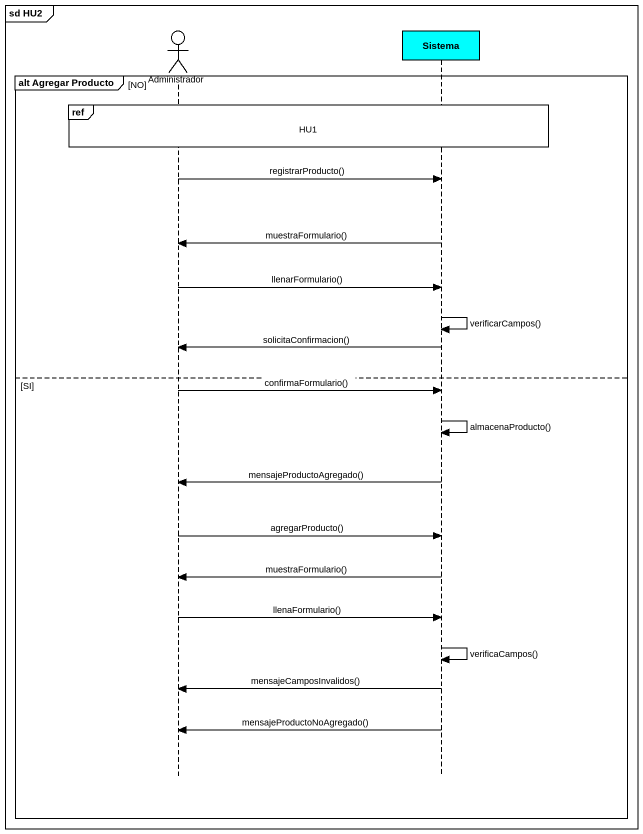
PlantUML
@startuml
mainframe sd HU2
hide footbox
actor Administrador #FFFFFF
participant Sistema #00FEFE

group alt Agregar Producto [NO]
  ref over Administrador, Sistema : HU1
  Administrador -> Sistema : registrarProducto()
  Sistema -> Administrador : muestraFormulario()
  Administrador -> Sistema : llenarFormulario()
  Sistema -> Sistema : verificarCampos()
  Sistema -> Administrador : solicitaConfirmacion()
else SI
  Administrador -> Sistema : confirmaFormulario()
  Sistema -> Sistema : almacenaProducto()
  Sistema -> Administrador : mensajeProductoAgregado()
  Administrador -> Sistema : agregarProducto()
  Sistema -> Administrador : muestraFormulario()
  Administrador -> Sistema : llenaFormulario()
  Sistema -> Sistema : verificaCampos()
  Sistema -> Administrador : mensajeCamposInvalidos()
  Sistema -> Administrador : mensajeProductoNoAgregado()
end
@enduml
